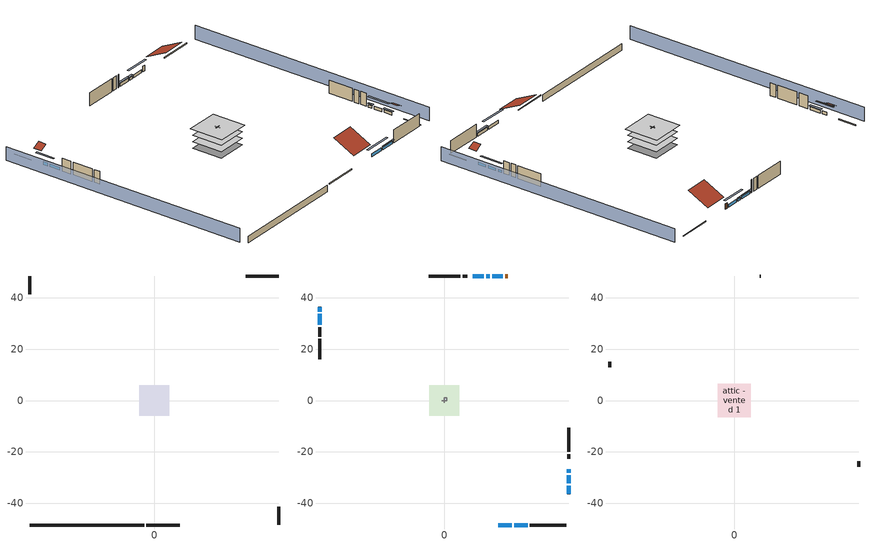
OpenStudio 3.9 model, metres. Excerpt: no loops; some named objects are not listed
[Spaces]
basement - unconditioned 1
 floor foundation (Slab2 construction): -5.92,-5.92 -5.92,5.92 5.92,5.92 5.92,-5.92 z-2.13
 wall outside (RimJoist1 construction): -3.01,-48.38 9.82,-48.38 z0.3:0.61
 wall outside (RimJoist2 construction): -48.38,48.38 -48.38,41.25 z0.3:0.61
 wall outside (RimJoist3 construction): 48.38,48.38 35.55,48.38 z0.3:0.61
 wall outside (RimJoist4 construction): 48.38,-48.38 48.38,-41.25 z0.3:0.61
 wall foundation (FoundationWall1 construction): -48.38,-48.38 -3.94,-48.38 z-2.13:0.3
garage 1
 floor foundation (Slab1 construction): -2.59,-2.59 -2.59,2.59 2.59,2.59 2.59,-2.59 z0
 wall outside (Wall1 construction): -48.38,28.53 -48.38,24.87 z0.3:5.18
 wall outside (Wall2 construction): 8.93,48.38 7.1,48.38 z0.3:5.18
 wall outside (Wall12 construction): 48.38,-22.67 48.38,-20.85 z0.3:5.18
 wall to conditioned space 1 (Wall5 construction Reversed): -0.91,0 0.91,0 z0.3:5.18
 wall to conditioned space 1 (Wall6 construction Reversed): 0,-0.91 0,0.91 z0.3:5.18
conditioned space 1
 floor to basement - unconditioned 1 (Floor1 construction): -5.92,-5.92 -5.92,5.92 5.92,5.92 5.92,-5.92 z0.3
 floor to garage 1 (Floor2 construction): -2.59,-2.59 -2.59,2.59 2.59,2.59 2.59,-2.59 z0.3
 floor adiabatic (AdiabaticFloorConstruction): -5.92,-5.92 -5.92,5.92 5.92,5.92 5.92,-5.92 z2.74
 wall outside (Wall3 construction): 33.31,-48.38 47.45,-48.38 z0.3:5.18
 wall outside (Wall4 construction): -48.38,23.94 -48.38,16.08 z0.3:5.18
 wall outside (Wall7 construction): 6.17,48.38 -6.03,48.38 z0.3:5.18
 wall outside (Wall8 construction): 48.38,-19.92 48.38,-10.51 z0.3:5.18
 wall outside (AdiabaticWallConstruction): 20.95,-48.38 26.2,-48.38 / 27.13,-48.38 32.38,-48.38 / -48.38,36.34 -48.38,34.57 / 15.38,48.38 11.13,48.38 z0.3:1.46; -48.38,33.64 -48.38,29.46 z0.3:1.43; 22.78,48.38 18.66,48.38 z0.3:1.4; 17.73,48.38 16.31,48.38 z0.3:1.28; 48.38,-32.24 48.38,-29.07 / 48.38,-36.34 48.38,-33.16 z0.3:1.37; 48.38,-28.14 48.38,-26.72 z0.3:1.25
 wall outside (AdiabaticWallConstruction 1): 24.63,48.38 23.71,48.38 z0.3:2.34
 window (WindowConstruction): 20.95,-48.38 26.2,-48.38 z0.3:1.46
 window (WindowConstruction 1): 27.13,-48.38 32.38,-48.38 z0.3:1.46
 window (WindowConstruction 2): -48.38,36.34 -48.38,34.57 z0.3:1.46
 window (WindowConstruction 3): -48.38,33.64 -48.38,29.46 z0.3:1.43
 window (WindowConstruction 4): 22.78,48.38 18.66,48.38 z0.3:1.4
 window (WindowConstruction 5): 17.73,48.38 16.31,48.38 z0.3:1.28
 window (WindowConstruction 6): 15.38,48.38 11.13,48.38 z0.3:1.46
 window (WindowConstruction 7): 48.38,-32.24 48.38,-29.07 z0.3:1.37
 window (WindowConstruction 8): 48.38,-28.14 48.38,-26.72 z0.3:1.25
 window (WindowConstruction 9): 48.38,-36.34 48.38,-33.17 z0.3:1.37
 door (Door): 24.63,48.38 23.71,48.38 z0.3:2.34
 ceiling adiabatic (AdiabaticFloorConstruction): 5.92,-5.92 5.92,5.92 -5.92,5.92 -5.92,-5.92 z2.74
central ac and furnace airloop ret air space
 floor adiabatic (AdiabaticConst): 0,0 0,1 1,1 1,0 z0
 wall adiabatic (AdiabaticConst): 0,1 0,0 1,0 1,1 0,1 z0:1
 ceiling adiabatic (AdiabaticConst): 1,0 1,1 0,1 0,0 z1
attic - vented 1
 floor to conditioned space 1 (Floor3 construction Reversed): -6.46,-6.46 -6.46,6.46 6.46,6.46 6.46,-6.46 z5.18
 wall outside (Wall9 construction): -48.38,15.16 -48.38,12.97 z0.3:5.18
 wall outside (Wall10 construction): 48.38,-25.79 48.38,-23.6 z0.3:5.18
 wall outside (Wall11 construction): 10.2,48.38 9.86,48.38 z0.3:5.18
 roof outside (Roof1 construction): 20.02,-48.38,5.18 20.02,-40.09,9.33 10.75,-40.09,9.33 10.75,-48.38,5.18
 roof outside (Roof2 construction): -48.38,37.26,5.18 -45.65,37.26,6.55 -45.65,40.32,6.55 -48.38,40.32,5.18
 roof outside (Roof3 construction): 48.38,-37.26,5.18 45.65,-37.26,6.55 45.65,-40.32,6.55 48.38,-40.32,5.18
 roof outside (Roof4 construction): 25.55,48.38,5.18 25.55,40.27,9.24 34.62,40.27,9.24 34.62,48.38,5.18
shading: 52.95,-48.38 52.95,48.38 / -52.95,48.38 -52.95,-48.38 z0:5.18; 28.94,-48.38 18.2,-48.38 18.2,-48.99 28.94,-48.99 z4.21; 32.69,-48.38 26.83,-48.38 26.83,-48.99 32.69,-48.99 z1.77; -48.38,31.83 -48.38,39.08 -48.99,39.08 -48.99,31.83 z4.21; -48.38,29.15 -48.38,33.95 -48.99,33.95 -48.99,29.15 z1.74; 15.92,48.38 25.53,48.38 25.53,48.99 15.92,48.99 z4.15; 16.01,48.38 18.04,48.38 18.04,48.99 16.01,48.99 z1.58; 10.83,48.38 15.69,48.38 15.69,48.99 10.83,48.99 z1.77; 48.38,-26.32 48.38,-34.98 48.99,-34.98 48.99,-26.32 z4.11; 48.38,-26.42 48.38,-28.44 48.99,-28.44 48.99,-26.42 z1.55; 48.38,-32.86 48.38,-36.64 48.99,-36.64 48.99,-32.86 z1.68
[Site]
Portland Intl Arpt_OR: Latitude {deg}=45.59; Longitude {deg}=-122.6; Time Zone {hr}=-8; Elevation {m}=33; Terrain=Suburbs; Keep Site Location Information=Yes
[Site:GroundTemperature:Shallow]
10.2558, 8.96328, 8.85977, 9.47314, 11.9355, 14.3863, 16.5111, 17.8571, 17.9714, 16.8767, 14.8061, 12.4304
[Site:WaterMainsTemperature]
Calculation Method=Schedule; Temperature Schedule=mains temperature schedule
[Building]
Building 1
[Material] Roughness=Rough
Name | Thickness {m} | Conductivity {W/m-K} | Density {kg/m3} | Specific Heat {J/kg-K} | Thermal Absorptance | Solar Absorptance | Visible Absorptance
asphalt or fiberglass shingles | 0.00635 | 0.162714 | 1121.4 | 1465.45 | 0.9 | 0.85 | 0.85
roof rigid ins | 0.00281632 | 0.029427 | 32.04 | 1214.23 | 0.9 | 0.7 | 0.7
osb sheathing 0.5 in. | 0.0127 | 0.115458 | 512.64 | 1214.23 | 0.9 | 0.6 | 0.6
wood siding | 0.0254 | 0.102417 | 544.68 | 1172.36 | 0.9 | 0.85 | 0.85
osb sheathing 0.5 in. 1 | 0.0127 | 0.115458 | 512.64 | 1214.23 | 0.9 | 0.7 | 0.7
wall stud and cavity | 0.1397 | 0.727959 | 139.0536 | 1170.24 | 0.9 | 0.6 | 0.6
wall stud and cavity 1 | 0.1397 | 0.550994 | 139.0536 | 1170.24 | 0.9 | 0.7 | 0.7
gypsum board | 0.0127 | 0.160291 | 801 | 837.4 | 0.9 | 0.6 | 0.6
osb sheathing 0.5 in. 2; osb sheathing 0.5 in. 3 | 0.0127 | 0.115458 | 512.64 | 1214.23
wall stud and cavity 2 | 0.1397 | 0.335416 | 139.0536 | 1170.24 | 0.9 | 0.7 | 0.7
rim joist stud and cavity | 0.0508 | 0.178688 | 50.32683 | 1063.81 | 0.9 | 0.6 | 0.6
floor stud and cavity | 0.1397 | 0.923637 | 92.3553 | 1139.71 | 0.9 | 0.7 | 0.7
osb sheathing 0.75 in. | 0.01905 | 0.115458 | 512.64 | 1214.23 | 0.9 | 0.7 | 0.7
floor covering | 0.0127 | 0.0433444 | 54.468 | 1339.84 | 0.9 | 0.6 | 0.6
ceiling loosefill ins | 0.0846667 | 0.0480833 | 16.02 | 1046.75 | 0.9 | 0.7 | 0.7
ceiling stud and cavity | 0.1397 | 0.0920385 | 65.682 | 1177.47 | 0.9 | 0.7 | 0.7
concrete 4.0 in. | 0.1016 | 1.803125 | 2242.8 | 837.4 | 0.9 | 0.7 | 0.7
concrete 8.0 in. | 0.2032 | 1.803125 | 2242.8 | 837.4 | 0.9 | 0.7 | 0.7
wood siding 1; wood siding 2 | 0.0254 | 0.102417 | 544.68 | 1172.36
wall rigid ins; floor rigid ins | 0.512978 | 0.029427 | 32.04 | 1214.23 | 0.9 | 0.7 | 0.7
wall stud and cavity 3 | 0.0889 | 0.380278 | 52.3479 | 1209.89 | 0.9 | 0.7 | 0.7
door material | 0.04445 | 0.0612267 | 512.64 | 1214.23 | 0.9 | 0.7 | 0.7
floor stud and cavity 1 | 0.1397 | 1.75129 | 37.0049 | 1207.88 | 0.9 | 0.7 | 0.7
wall stud and cavity 4 | 0.0889 | 0.391764 | 83.0341 | 1211.67 | 0.9 | 0.7 | 0.7
furniture material conditioned space 1; furniture material garage 1; furniture material basement - unconditioned 1 | 0.1524 | 0.115458 | 640.8 | 1214.23 | 0.9 | 0.6 | 0.6
[Construction]
Roof1 construction; Roof2 construction; Roof3 construction; Roof4 construction: asphalt or fiberglass shingles, roof rigid ins, osb sheathing 0.5 in.
Wall1 construction; Wall2 construction: wood siding, osb sheathing 0.5 in. 1, wall stud and cavity
Wall3 construction; Wall4 construction: wood siding, osb sheathing 0.5 in. 1, wall stud and cavity 1, gypsum board
Wall5 construction Reversed: gypsum board, wall stud and cavity 2, osb sheathing 0.5 in. 2
Wall6 construction Reversed: gypsum board, wall stud and cavity 2, osb sheathing 0.5 in. 3
Wall7 construction; Wall8 construction: wood siding, osb sheathing 0.5 in. 2, wall stud and cavity 1, gypsum board
Wall9 construction; Wall10 construction; Wall11 construction; Wall12 construction: wood siding, osb sheathing 0.5 in. 2, wall stud and cavity
RimJoist1 construction; RimJoist2 construction; RimJoist3 construction; RimJoist4 construction: wood siding, rim joist stud and cavity
Floor1 construction; Floor2 construction: floor stud and cavity, osb sheathing 0.75 in., floor covering
Floor3 construction Reversed: gypsum board, ceiling stud and cavity, ceiling loosefill ins
Slab1 construction; Slab2 construction: concrete 4.0 in.
FoundationWall1 construction: concrete 8.0 in.
WindowConstruction; WindowConstruction 1; WindowConstruction 2; WindowConstruction 3; WindowConstruction 4; WindowConstruction 5; WindowConstruction 6; WindowConstruction 7; WindowConstruction 8; WindowConstruction 9: WindowMaterial
AdiabaticWallConstruction: wood siding 1, wall rigid ins, wall stud and cavity 3, gypsum board
Door: door material
AdiabaticWallConstruction 1: wood siding 2, wall rigid ins, wall stud and cavity 3, gypsum board
AdiabaticFloorConstruction: floor stud and cavity 1, floor rigid ins, osb sheathing 0.75 in., floor covering
PartitionWallConstruction: gypsum board, wall stud and cavity 4, gypsum board
furniture construction conditioned space 1: furniture material conditioned space 1
furniture construction garage 1: furniture material garage 1
furniture construction basement - unconditioned 1: furniture material basement - unconditioned 1
AdiabaticConst: Adiabatic
[WindowMaterial:SimpleGlazingSystem]
WindowMaterial: U-Factor {W/m2-K}=2.78222; Solar Heat Gain Coefficient=0.56
[Material:NoMass]
Adiabatic: Roughness=Rough; Thermal Resistance {m2-K/W}=176.1
[ThermalZone] Multiplier=1; Use Ideal Air Loads=No
Name | Volume {m3} | Thermostat
conditioned space | 749.83 | conditioned space temperature setpoint
attic - vented | 161.048
garage | 65.242
basement - unconditioned | 342.294
central ac and furnace airloop ret air zone | 1
[Sizing:Zone] Zone Cooling Design Supply Air Temperature Input Method=SupplyAirTemperature; Zone Cooling Design Supply Air Temperature {C}=14; Zone Cooling Design Supply Air Temperature Difference {deltaC}=11.11; Zone Heating Design Supply Air Temperature Input Method=SupplyAirTemperature; Zone Heating Design Supply Air Temperature {C}=40; Zone Heating Design Supply Air Temperature Difference {deltaC}=11.11; Zone Cooling Design Supply Air Humidity Ratio {kg-H2O/kg-air}=0.0085; Zone Heating Design Supply Air Humidity Ratio {kg-H2O/kg-air}=0.008; Cooling Design Air Flow Method=DesignDay; Heating Design Air Flow Method=DesignDay; Account for Dedicated Outdoor Air System=No; Dedicated Outdoor Air System Control Strategy=NeutralSupplyAir; Dedicated Outdoor Air Low Setpoint Temperature for Design {C}=autosize; Dedicated Outdoor Air High Setpoint Temperature for Design {C}=autosize; Zone Load Sizing Method=Sensible Load Only No Latent Load; Zone Latent Cooling Design Supply Air Humidity Ratio Input Method=HumidityRatioDifference; Zone Cooling Design Supply Air Humidity Ratio Difference {kgWater/kgDryAir}=0.005; Zone Latent Heating Design Supply Air Humidity Ratio Input Method=HumidityRatioDifference; Zone Humidification Design Supply Air Humidity Ratio Difference {kgWater/kgDryAir}=0.005; Sizing Option=Coincident
attic - vented; garage; basement - unconditioned; central ac and furnace airloop ret air zone
[Space]
Name | Thermal Zone | Volume {m3}
conditioned space 1 | conditioned space | 749.83
attic - vented 1 | attic - vented | 161.048
garage 1 | garage | 65.242
basement - unconditioned 1 | basement - unconditioned | 342.294
central ac and furnace airloop ret air space | central ac and furnace airloop ret air zone
[ThermostatSetpoint:DualSetpoint]
conditioned space temperature setpoint: Heating Setpoint Temperature Schedule=heating setpoint; Cooling Setpoint Temperature Schedule=cooling setpoint; Temperature Difference Between Cutout And Setpoint {deltaC}=0
[Foundation:Kiva] Wall Depth Below Slab {m}=0.2032
Name | Initial Indoor Air Temperature {C} | Wall Height Above Grade {m}
Foundation Kiva 1 | 13.4258 | 0.1016
Foundation Kiva 2 | 9.52053 | 0.3048
[Foundation:Kiva:Settings]
Soil Conductivity {W/m-K}=3.462; Soil Density {kg/m3}=1842.3; Soil Specific Heat {J/kg-K}=418.7; Ground Solar Absorptivity=0.9; Ground Thermal Absorptivity=0.9; Ground Surface Roughness {m}=0.03; Far-Field Width {m}=40; Deep-Ground Boundary Condition=ZeroFlux; Deep-Ground Depth {m}=40; Minimum Cell Dimension {m}=0.2; Maximum Cell Growth Coefficient=3; Simulation Timestep=Timestep
[SurfaceProperty:ExposedFoundationPerimeter] Exposed Perimeter Calculation Method=TotalExposedPerimeter
Name | Total Exposed Perimeter {m}
Slab1 | 14.6304
Slab2 | 44.43984
[SurfaceProperty:IncidentSolarMultiplier] Incident Solar Multiplier=1; Incident Solar Multiplier Schedule=trans schedule winter=0.85 summer=0.7
Window1; Window2; Window3; Window4; Window5; Window6; Window7; Window8; Window9; Window10
[InternalMass:Definition] Design Level Calculation Method=SurfaceArea
Name | Construction | Surface Area {m2}
partition wall mass | PartitionWallConstruction | 307.509
furniture mass conditioned space 1 | furniture construction conditioned space 1 | 123.004
furniture mass garage 1 | furniture construction garage 1 | 2.67561
furniture mass basement - unconditioned 1 | furniture construction basement - unconditioned 1 | 56.1506
[InternalMass] Multiplier=1
Name | Internal Mass Definition | Space or SpaceType
partition wall mass | partition wall mass | conditioned space 1
furniture mass conditioned space 1 | furniture mass conditioned space 1 | conditioned space 1
furniture mass garage 1 | furniture mass garage 1 | garage 1
furniture mass basement - unconditioned 1 | furniture mass basement - unconditioned 1 | basement - unconditioned 1
[Fan:SystemModel]
central ac and furnace supply fan: Availability Schedule=Always On Discrete; Design Maximum Air Flow Rate {m3/s}=0.759835; Speed Control Method=Discrete; Electric Power Minimum Flow Rate Fraction=0.2; Design Pressure Rise {Pa}=500; Motor Efficiency=1; Motor In Air Stream Fraction=1; Design Electric Power Consumption {W}=autosize; Design Power Sizing Method=PowerPerFlow; Electric Power Per Unit Flow Rate {W/(m3/s)}=794.58; Electric Power Per Unit Flow Rate Per Unit Pressure {W-s/m3-Pa}=1.66667; Fan Total Efficiency=0.7; Motor Loss Radiative Fraction=0; Speed Flow Fraction 1=0.98012; Speed Electric Power Fraction 1=0.94155; Speed Flow Fraction 2=1; Speed Electric Power Fraction 2=1
[EnergyManagementSystem:Sensor]
Name | Output Variable or Output Meter Index Key | Output Variable or Output Meter
central_ac_and_furnace_supply_fan_s; central_ac_and_furnace_supply_fan_s_1 | central ac and furnace supply fan | Fan Electricity Energy
water_heater_T_set | water heater setpoint | Schedule Value
fridge_tin_s_1 | garage | Zone Mean Air Temperature
out_pb_s |  | Site Outdoor Air Barometric Pressure
out_wt_s |  | Site Outdoor Air Humidity Ratio
site_vw_s |  | Site Wind Speed
cool_season | cooling season schedule | Schedule Value
central_ac_and_furnace_airloop_Fan_RTF_s | central ac and furnace supply fan | Fan Runtime Fraction Speed 1
central_ac_and_furnace_airloop_Fan_RTF_s_1 | central ac and furnace supply fan | Fan Runtime Fraction Speed 2
central_ac_and_furnace_airloop_AH_MFR_s | Node 7 | System Node Mass Flow Rate
central_ac_and_furnace_airloop_AH_VFR_s | Node 7 | System Node Current Density Volume Flow Rate
central_ac_and_furnace_airloop_AH_Tout_s | Node 7 | System Node Temperature
central_ac_and_furnace_airloop_AH_Wout_s | Node 7 | System Node Humidity Ratio
central_ac_and_furnace_airloop_RA_T_s | Node 10 | System Node Temperature
central_ac_and_furnace_airloop_Ra_W_s | Node 10 | System Node Humidity Ratio
central_ac_and_furnace_airloop_0_DZ_T_s | basement - unconditioned | Zone Air Temperature
central_ac_and_furnace_airloop_0_DZ_W_s | basement - unconditioned | Zone Mean Air Humidity Ratio
natural_vent_s | natural vent schedule | Schedule Value
htg_sp_s | heating setpoint | Schedule Value
clg_sp_s | cooling setpoint | Schedule Value
mech_vent_range_fan_0_sch_s | mech vent range fan 0 schedule | Schedule Value
mech_vent_bath_fan_0_sch_s | mech vent bath fan 0 schedule | Schedule Value
clothes_dryer_exhaust_0_sch_s | clothes_dryer | Schedule Value
htg_load_cond |  | Heating:EnergyTransfer:Zone:CONDITIONED SPACE
clg_load_cond |  | Cooling:EnergyTransfer:Zone:CONDITIONED SPACE
htg_load_duct |  | Heating:EnergyTransfer:Zone:CENTRAL AC AND FURNACE AIRLOOP RET AIR ZONE
clg_load_duct |  | Cooling:EnergyTransfer:Zone:CENTRAL AC AND FURNACE AIRLOOP RET AIR ZONE
s_conv | Floor1 | Surface Inside Face Convection Heat Gain Energy
s_ig | Floor1 | Surface Inside Face Internal Gains Radiation Heat Gain Energy
s_sol | Floor1 | Surface Inside Face Solar Radiation Heat Gain Energy
s_lgt | Floor1 | Surface Inside Face Lights Radiation Heat Gain Energy
s_surf | Floor1 | Surface Inside Face Net Surface Thermal Radiation Heat Gain Energy
s_conv_1 | Floor2 | Surface Inside Face Convection Heat Gain Energy
s_ig_1 | Floor2 | Surface Inside Face Internal Gains Radiation Heat Gain Energy
s_sol_1 | Floor2 | Surface Inside Face Solar Radiation Heat Gain Energy
s_lgt_1 | Floor2 | Surface Inside Face Lights Radiation Heat Gain Energy
s_surf_1 | Floor2 | Surface Inside Face Net Surface Thermal Radiation Heat Gain Energy
s_conv_2 | Floor3 | Surface Inside Face Convection Heat Gain Energy
s_ig_2 | Floor3 | Surface Inside Face Internal Gains Radiation Heat Gain Energy
s_sol_2 | Floor3 | Surface Inside Face Solar Radiation Heat Gain Energy
s_lgt_2 | Floor3 | Surface Inside Face Lights Radiation Heat Gain Energy
s_surf_2 | Floor3 | Surface Inside Face Net Surface Thermal Radiation Heat Gain Energy
s_conv_3 | inferred conditioned ceiling | Surface Inside Face Convection Heat Gain Energy
s_ig_3 | inferred conditioned ceiling | Surface Inside Face Internal Gains Radiation Heat Gain Energy
s_sol_3 | inferred conditioned ceiling | Surface Inside Face Solar Radiation Heat Gain Energy
s_lgt_3 | inferred conditioned ceiling | Surface Inside Face Lights Radiation Heat Gain Energy
s_surf_3 | inferred conditioned ceiling | Surface Inside Face Net Surface Thermal Radiation Heat Gain Energy
s_conv_4 | inferred conditioned floor | Surface Inside Face Convection Heat Gain Energy
s_ig_4 | inferred conditioned floor | Surface Inside Face Internal Gains Radiation Heat Gain Energy
s_sol_4 | inferred conditioned floor | Surface Inside Face Solar Radiation Heat Gain Energy
s_lgt_4 | inferred conditioned floor | Surface Inside Face Lights Radiation Heat Gain Energy
s_surf_4 | inferred conditioned floor | Surface Inside Face Net Surface Thermal Radiation Heat Gain Energy
ss_sol | Door1 | Surface Inside Face Solar Radiation Heat Gain Energy
ss_lgt | Door1 | Surface Inside Face Lights Radiation Heat Gain Energy
ss_conv | Door1 | Surface Inside Face Convection Heat Gain Energy
ss_ig | Door1 | Surface Inside Face Internal Gains Radiation Heat Gain Energy
ss_surf | Door1 | Surface Inside Face Net Surface Thermal Radiation Heat Gain Energy
ss_conv_1 | Window1 | Surface Inside Face Convection Heat Gain Energy
ss_ig_1 | Window1 | Surface Inside Face Internal Gains Radiation Heat Gain Energy
ss_surf_1 | Window1 | Surface Inside Face Net Surface Thermal Radiation Heat Gain Energy
ss_trans_in | Window1 | Surface Window Transmitted Solar Radiation Rate
ss_back_out | Window1 | Surface Window Shortwave from Zone Back Out Window Heat Transfer Rate
ss_trans_out | Window1 | Surface Inside Face Initial Transmitted Diffuse Transmitted Out Window Solar Radiation Rate
ss_conv_2 | Window10 | Surface Inside Face Convection Heat Gain Energy
ss_ig_2 | Window10 | Surface Inside Face Internal Gains Radiation Heat Gain Energy
ss_surf_2 | Window10 | Surface Inside Face Net Surface Thermal Radiation Heat Gain Energy
ss_trans_in_1 | Window10 | Surface Window Transmitted Solar Radiation Rate
ss_back_out_1 | Window10 | Surface Window Shortwave from Zone Back Out Window Heat Transfer Rate
ss_trans_out_1 | Window10 | Surface Inside Face Initial Transmitted Diffuse Transmitted Out Window Solar Radiation Rate
ss_conv_3 | Window2 | Surface Inside Face Convection Heat Gain Energy
ss_ig_3 | Window2 | Surface Inside Face Internal Gains Radiation Heat Gain Energy
ss_surf_3 | Window2 | Surface Inside Face Net Surface Thermal Radiation Heat Gain Energy
ss_trans_in_2 | Window2 | Surface Window Transmitted Solar Radiation Rate
ss_back_out_2 | Window2 | Surface Window Shortwave from Zone Back Out Window Heat Transfer Rate
ss_trans_out_2 | Window2 | Surface Inside Face Initial Transmitted Diffuse Transmitted Out Window Solar Radiation Rate
ss_conv_4 | Window3 | Surface Inside Face Convection Heat Gain Energy
ss_ig_4 | Window3 | Surface Inside Face Internal Gains Radiation Heat Gain Energy
ss_surf_4 | Window3 | Surface Inside Face Net Surface Thermal Radiation Heat Gain Energy
ss_trans_in_3 | Window3 | Surface Window Transmitted Solar Radiation Rate
ss_back_out_3 | Window3 | Surface Window Shortwave from Zone Back Out Window Heat Transfer Rate
ss_trans_out_3 | Window3 | Surface Inside Face Initial Transmitted Diffuse Transmitted Out Window Solar Radiation Rate
ss_conv_5 | Window4 | Surface Inside Face Convection Heat Gain Energy
ss_ig_5 | Window4 | Surface Inside Face Internal Gains Radiation Heat Gain Energy
ss_surf_5 | Window4 | Surface Inside Face Net Surface Thermal Radiation Heat Gain Energy
ss_trans_in_4 | Window4 | Surface Window Transmitted Solar Radiation Rate
ss_back_out_4 | Window4 | Surface Window Shortwave from Zone Back Out Window Heat Transfer Rate
ss_trans_out_4 | Window4 | Surface Inside Face Initial Transmitted Diffuse Transmitted Out Window Solar Radiation Rate
ss_conv_6 | Window5 | Surface Inside Face Convection Heat Gain Energy
ss_ig_6 | Window5 | Surface Inside Face Internal Gains Radiation Heat Gain Energy
ss_surf_6 | Window5 | Surface Inside Face Net Surface Thermal Radiation Heat Gain Energy
ss_trans_in_5 | Window5 | Surface Window Transmitted Solar Radiation Rate
ss_back_out_5 | Window5 | Surface Window Shortwave from Zone Back Out Window Heat Transfer Rate
ss_trans_out_5 | Window5 | Surface Inside Face Initial Transmitted Diffuse Transmitted Out Window Solar Radiation Rate
ss_conv_7 | Window6 | Surface Inside Face Convection Heat Gain Energy
ss_ig_7 | Window6 | Surface Inside Face Internal Gains Radiation Heat Gain Energy
ss_surf_7 | Window6 | Surface Inside Face Net Surface Thermal Radiation Heat Gain Energy
ss_trans_in_6 | Window6 | Surface Window Transmitted Solar Radiation Rate
ss_back_out_6 | Window6 | Surface Window Shortwave from Zone Back Out Window Heat Transfer Rate
ss_trans_out_6 | Window6 | Surface Inside Face Initial Transmitted Diffuse Transmitted Out Window Solar Radiation Rate
ss_conv_8 | Window7 | Surface Inside Face Convection Heat Gain Energy
ss_ig_8 | Window7 | Surface Inside Face Internal Gains Radiation Heat Gain Energy
ss_surf_8 | Window7 | Surface Inside Face Net Surface Thermal Radiation Heat Gain Energy
ss_trans_in_7 | Window7 | Surface Window Transmitted Solar Radiation Rate
ss_back_out_7 | Window7 | Surface Window Shortwave from Zone Back Out Window Heat Transfer Rate
ss_trans_out_7 | Window7 | Surface Inside Face Initial Transmitted Diffuse Transmitted Out Window Solar Radiation Rate
ss_conv_9 | Window8 | Surface Inside Face Convection Heat Gain Energy
ss_ig_9 | Window8 | Surface Inside Face Internal Gains Radiation Heat Gain Energy
ss_surf_9 | Window8 | Surface Inside Face Net Surface Thermal Radiation Heat Gain Energy
ss_trans_in_8 | Window8 | Surface Window Transmitted Solar Radiation Rate
ss_back_out_8 | Window8 | Surface Window Shortwave from Zone Back Out Window Heat Transfer Rate
ss_trans_out_8 | Window8 | Surface Inside Face Initial Transmitted Diffuse Transmitted Out Window Solar Radiation Rate
ss_conv_10 | Window9 | Surface Inside Face Convection Heat Gain Energy
ss_ig_10 | Window9 | Surface Inside Face Internal Gains Radiation Heat Gain Energy
ss_surf_10 | Window9 | Surface Inside Face Net Surface Thermal Radiation Heat Gain Energy
ss_trans_in_9 | Window9 | Surface Window Transmitted Solar Radiation Rate
ss_back_out_9 | Window9 | Surface Window Shortwave from Zone Back Out Window Heat Transfer Rate
ss_trans_out_9 | Window9 | Surface Inside Face Initial Transmitted Diffuse Transmitted Out Window Solar Radiation Rate
s_conv_5 | Wall3 | Surface Inside Face Convection Heat Gain Energy
s_ig_5 | Wall3 | Surface Inside Face Internal Gains Radiation Heat Gain Energy
s_sol_5 | Wall3 | Surface Inside Face Solar Radiation Heat Gain Energy
s_lgt_5 | Wall3 | Surface Inside Face Lights Radiation Heat Gain Energy
s_surf_5 | Wall3 | Surface Inside Face Net Surface Thermal Radiation Heat Gain Energy
s_conv_6 | Wall4 | Surface Inside Face Convection Heat Gain Energy
s_ig_6 | Wall4 | Surface Inside Face Internal Gains Radiation Heat Gain Energy
s_sol_6 | Wall4 | Surface Inside Face Solar Radiation Heat Gain Energy
s_lgt_6 | Wall4 | Surface Inside Face Lights Radiation Heat Gain Energy
s_surf_6 | Wall4 | Surface Inside Face Net Surface Thermal Radiation Heat Gain Energy
s_conv_7 | Wall5 | Surface Inside Face Convection Heat Gain Energy
s_ig_7 | Wall5 | Surface Inside Face Internal Gains Radiation Heat Gain Energy
s_sol_7 | Wall5 | Surface Inside Face Solar Radiation Heat Gain Energy
s_lgt_7 | Wall5 | Surface Inside Face Lights Radiation Heat Gain Energy
s_surf_7 | Wall5 | Surface Inside Face Net Surface Thermal Radiation Heat Gain Energy
s_conv_8 | Wall6 | Surface Inside Face Convection Heat Gain Energy
s_ig_8 | Wall6 | Surface Inside Face Internal Gains Radiation Heat Gain Energy
s_sol_8 | Wall6 | Surface Inside Face Solar Radiation Heat Gain Energy
s_lgt_8 | Wall6 | Surface Inside Face Lights Radiation Heat Gain Energy
s_surf_8 | Wall6 | Surface Inside Face Net Surface Thermal Radiation Heat Gain Energy
s_conv_9 | Wall7 | Surface Inside Face Convection Heat Gain Energy
s_ig_9 | Wall7 | Surface Inside Face Internal Gains Radiation Heat Gain Energy
s_sol_9 | Wall7 | Surface Inside Face Solar Radiation Heat Gain Energy
[ElectricEquipment:Definition] Design Level Calculation Method=EquipmentLevel
Name | Design Level {W} | Fraction Latent | Fraction Radiant | Fraction Lost
ceiling fan | 18.253 | 0 | 0.558 | 0
clothes washer | 327.344 | 0.03 | 0.162 | 0.7
clothes dryer | 3278.88 | 0.015 | 0.081 | 0.85
dishwasher | 323.364 | 0.3 | 0.18 | 0.4
fridge | 54.7945 | 0 | 0.6 | 0
fridge 2 | 80.4475 | 0 | 0.6 | 0
freezer | 194.914 | 0 | 0.6 | 0
cooking range | 27.2718 | 0.16 | 0.384 | 0.2
misc tv | 448.351 | 0 | 0.6 | 0
misc plug loads | 411.18 | 0.021 | 0.558 | 0.049
whole house fan; mech vent house fan | 0 | 0 | 0 | 1
mech vent house fan cfis | 0 | 0 | 0 | 0
mech vent range fan 0; mech vent bath fan 0 | 30 | 0 | 0 | 1
[ElectricEquipment]
Name | Electric Equipment Definition | Space or SpaceType | Schedule
ceiling fan | ceiling fan | conditioned space 1 | ceiling_fan
clothes washer | clothes washer | conditioned space 1 | clothes_washer
clothes dryer | clothes dryer | conditioned space 1 | clothes_dryer
dishwasher | dishwasher | conditioned space 1 | dishwasher
fridge | fridge | conditioned space 1 | fridge schedule
fridge 1 | fridge 2 | garage 1 | fridge schedule 1
freezer | freezer | garage 1 | freezer schedule
cooking range | cooking range | conditioned space 1 | cooking_range
misc tv | misc tv | conditioned space 1 | plug_loads_tv
misc plug loads | misc plug loads | conditioned space 1 | plug_loads_other
whole house fan | whole house fan | conditioned space 1 | Always On Discrete
mech vent house fan | mech vent house fan | conditioned space 1 | mech vent house fan schedule
mech vent house fan cfis | mech vent house fan cfis | conditioned space 1 | mech vent house fan cfis schedule
mech vent range fan 0 | mech vent range fan 0 | conditioned space 1 | mech vent range fan 0 schedule
mech vent bath fan 0 | mech vent bath fan 0 | conditioned space 1 | mech vent bath fan 0 schedule
[EnergyManagementSystem:Actuator]
Name | Actuated Component | Actuated Component Type | Actuated Component Control Type | Zone or Space
water_heater_sens_act | water heater sens | OtherEquipment | Power Level | conditioned space 1
water_heater_lat_act | water heater lat | OtherEquipment | Power Level | conditioned space 1
water_heater_hpwh_ec_adj_act | water heater energy adjustment1 | OtherEquipment | Power Level | conditioned space 1
central_ac_and_furnace_airloop_0_SupSensLkToCond_act | central ac and furnace airloop_0 SupSensLkToCond | OtherEquipment | Power Level | conditioned space 1
central_ac_and_furnace_airloop_0_SupLatLkToCond_act | central ac and furnace airloop_0 SupLatLkToCond | OtherEquipment | Power Level | conditioned space 1
central_ac_and_furnace_airloop_0_SupCondToLv_act | central ac and furnace airloop_0 SupCondToLv | OtherEquipment | Power Level | conditioned space 1
central_ac_and_furnace_airloop_0_RetCondToRP_act | central ac and furnace airloop_0 RetCondToRP | OtherEquipment | Power Level | central ac and furnace airloop ret air space
central_ac_and_furnace_airloop_0_RetSensLkToRP_act | central ac and furnace airloop_0 RetSensLkToRP | OtherEquipment | Power Level | central ac and furnace airloop ret air space
central_ac_and_furnace_airloop_0_RetLatLkToRP_act | central ac and furnace airloop_0 RetLatLkToRP | OtherEquipment | Power Level | central ac and furnace airloop ret air space
central_ac_and_furnace_airloop_0_SupCondToDZ_act | central ac and furnace airloop_0 SupCondToDZ | OtherEquipment | Power Level | basement - unconditioned 1
central_ac_and_furnace_airloop_0_RetCondToDZ_act | central ac and furnace airloop_0 RetCondToDZ | OtherEquipment | Power Level | basement - unconditioned 1
central_ac_and_furnace_airloop_0_SupSensLkToDZ_act | central ac and furnace airloop_0 SupSensLkToDZ | OtherEquipment | Power Level | basement - unconditioned 1
central_ac_and_furnace_airloop_0_SupLatLkToDZ_act | central ac and furnace airloop_0 SupLatLkToDZ | OtherEquipment | Power Level | basement - unconditioned 1
whole_house_fan_act | whole house fan | ElectricEquipment | Electricity Rate | conditioned space 1
mech_vent_house_fan_cfis_act | mech vent house fan cfis | ElectricEquipment | Electricity Rate | conditioned space 1
mech_vent_house_fan_sensible_load_act | mech vent house fan sensible load | OtherEquipment | Power Level | conditioned space 1
mech_vent_house_fan_latent_load_act | mech vent house fan latent load | OtherEquipment | Power Level | conditioned space 1
[OtherEquipment:Definition] Design Level Calculation Method=EquipmentLevel
Name | Design Level {W} | Fraction Latent | Fraction Radiant | Fraction Lost
water heater sens; central ac and furnace airloop_0 SupSensLkToCond; central ac and furnace airloop_0 SupCondToLv; central ac and furnace airloop_0 RetCondToRP; central ac and furnace airloop_0 RetSensLkToRP; central ac and furnace airloop_0 SupCondToDZ; central ac and furnace airloop_0 RetCondToDZ; central ac and furnace airloop_0 SupSensLkToDZ; mech vent house fan sensible load | 0 | 0 | 0 | 0
water heater lat; central ac and furnace airloop_0 SupLatLkToCond; central ac and furnace airloop_0 RetLatLkToRP; central ac and furnace airloop_0 SupLatLkToDZ; mech vent house fan latent load | 0 | 1 | 0 | 0
water heater energy adjustment1 | 0.01 | 0 | 0 | 1
clothes dryer 2 | 0 | 0.015 | 0.081 | 0.85
cooking range 2 | 799.257 | 0.16 | 0.384 | 0.2
general water use sensible | -43.4886 | 0 | 0.6 | 0
general water use latent | 44.1266 | 1 | 0 | 0
[OtherEquipment]
Name | Other Equipment Definition | Space or SpaceType | Schedule | Fuel Type
water heater sens | water heater sens | conditioned space 1 | Always On Discrete
water heater lat | water heater lat | conditioned space 1 | Always On Discrete
water heater energy adjustment1 | water heater energy adjustment1 | conditioned space 1 | Always On Discrete | Electricity
clothes dryer 1 | clothes dryer 2 | conditioned space 1 | clothes_dryer | Electricity
cooking range 1 | cooking range 2 | conditioned space 1 | cooking_range | NaturalGas
general water use sensible | general water use sensible | conditioned space 1 | general water use schedule
general water use latent | general water use latent | conditioned space 1 | general water use schedule
central ac and furnace airloop_0 SupSensLkToCond | central ac and furnace airloop_0 SupSensLkToCond | conditioned space 1 | Always On Discrete
central ac and furnace airloop_0 SupLatLkToCond | central ac and furnace airloop_0 SupLatLkToCond | conditioned space 1 | Always On Discrete
central ac and furnace airloop_0 SupCondToLv | central ac and furnace airloop_0 SupCondToLv | conditioned space 1 | Always On Discrete
central ac and furnace airloop_0 RetCondToRP | central ac and furnace airloop_0 RetCondToRP | central ac and furnace airloop ret air space | Always On Discrete
central ac and furnace airloop_0 RetSensLkToRP | central ac and furnace airloop_0 RetSensLkToRP | central ac and furnace airloop ret air space | Always On Discrete
central ac and furnace airloop_0 RetLatLkToRP | central ac and furnace airloop_0 RetLatLkToRP | central ac and furnace airloop ret air space | Always On Discrete
central ac and furnace airloop_0 SupCondToDZ | central ac and furnace airloop_0 SupCondToDZ | basement - unconditioned 1 | Always On Discrete
central ac and furnace airloop_0 RetCondToDZ | central ac and furnace airloop_0 RetCondToDZ | basement - unconditioned 1 | Always On Discrete
central ac and furnace airloop_0 SupSensLkToDZ | central ac and furnace airloop_0 SupSensLkToDZ | basement - unconditioned 1 | Always On Discrete
central ac and furnace airloop_0 SupLatLkToDZ | central ac and furnace airloop_0 SupLatLkToDZ | basement - unconditioned 1 | Always On Discrete
mech vent house fan sensible load | mech vent house fan sensible load | conditioned space 1 | Always On Discrete
mech vent house fan latent load | mech vent house fan latent load | conditioned space 1 | Always On Discrete
[WaterUse:Equipment:Definition]
Name | Peak Flow Rate {m3/s}
clothes washer | 2.31601e-06
dishwasher | 5.81914e-06
[Lights:Definition] Design Level Calculation Method=LightingLevel; Fraction Radiant=0.6; Fraction Visible=0.2; Return Air Fraction=0
Name | Lighting Level {W}
interior lighting | 392.736
garage lighting | 8.04633
[Lights] Fraction Replaceable=1
Name | Lights Definition | Space or SpaceType | Schedule
interior lighting | interior lighting | conditioned space 1 | lighting_interior
garage lighting | garage lighting | garage 1 | lighting_garage
[Exterior:Lights:Definition]
exterior lighting: Design Level {W}=10.1836
[Exterior:Lights]
exterior lighting: Exterior Lights Definition=exterior lighting; Schedule=exterior lighting schedule
[People:Definition]
occupants: Number of People Calculation Method=People; Number of People {people}=2; Fraction Radiant=0.314171; Sensible Heat Fraction=0.56303; Carbon Dioxide Generation Rate {m3/s-W}=0; Enable ASHRAE 55 Comfort Warnings=No; Mean Radiant Temperature Calculation Type=EnclosureAveraged
[People]
occupants: People Definition=occupants; Space or SpaceType=conditioned space 1; Number of People Schedule=occupants; Activity Level Schedule=occupants activity schedule; Multiplier=1
[ZoneMixing] Schedule=Always On Continuous; Design Flow Rate Calculation Method=Flow/Zone; Design Flow Rate {m3/s}=0
Name | Zone or Space | Source Zone or Space
central ac and furnace airloop_0 ZoneMixDZToCond mix | conditioned space | basement - unconditioned
central ac and furnace airloop_0 ZoneMixCondToDZ mix | basement - unconditioned | conditioned space
whole house fan mix | attic - vented | conditioned space
[SpaceInfiltration:DesignFlowRate] Schedule=Always On Discrete
Name | Space or SpaceType | Design Flow Rate Calculation Method | Design Flow Rate {m3/s} | Air Changes per Hour {1/hr} | Constant Term Coefficient | Temperature Term Coefficient | Velocity Term Coefficient | Velocity Squared Term Coefficient
natural vent flow; whole house fan flow; infil flow | conditioned space 1 | Flow/Space | 0
infil basement - unconditioned 1 | basement - unconditioned 1 | AirChanges/Hour |  | 0.1 | 1 | 0 | 0 | 0
basement_unconditioned 1 duct leakage imbalance infil flow | basement - unconditioned 1 | Flow/Space | 0
[SpaceInfiltration:EffectiveLeakageArea] Schedule=Always On Discrete
Name | Space or SpaceType | Effective Air Leakage Area {cm2} | Stack Coefficient | Wind Coefficient
infil garage 1 | garage 1 | 203.878 | 0.000129147 | 4.64657e-05
infil attic - vented 1 | attic - vented 1 | 5570.53 | 0.00020102 | 4.44662e-05
[Schedule:Ruleset]
Name | Default Day Schedule
heating setpoint | heating setpoint default day
cooling setpoint | cooling setpoint default day
trans schedule winter=0.85 summer=0.7 | trans schedule winter=0.85 summer=0.7 default day
freezer schedule | freezer schedule default day
exterior lighting schedule | exterior lighting schedule default day
general water use schedule | general water use schedule default day
mech vent range fan 0 schedule | mech vent range fan 0 schedule default day
mech vent bath fan 0 schedule | mech vent bath fan 0 schedule default day
[Schedule:Day]
heating setpoint default day; cooling setpoint default day; trans schedule winter=0.85 summer=0.7 default day; freezer schedule default day; exterior lighting schedule default day; general water use schedule default day; mech vent range fan 0 schedule default day; mech vent bath fan 0 schedule default day: 24, 0, 0
heating setpoint day: 24, 0, 18.3333
cooling setpoint day: 4, 0, 22.2222, 19, 0, 21.1111, 24, 0, 22.2222
trans schedule winter=0.85 summer=0.7 day; trans schedule winter=0.85 summer=0.7 day 2: 24, 0, 0.85
trans schedule winter=0.85 summer=0.7 day 1: 24, 0, 0.7
freezer schedule day; freezer schedule day 6: 1, 0, 0.610949, 2, 0, 0.595675, 3, 0, 0.580401, 4, 0, 0.565128, 6, 0, 0.549854, 7, 0, 0.580401, 8, 0, 0.610949, 10, 0, 0.626223, 12, 0, 0.610949, 15, 0, 0.641496, 16, 0, 0.626223, 17, 0, 0.672044, 18, 0, 0.733139, 19, 0, 0.763686, 20, 0, 0.733139, 21, 0, 0.717865, 22, 0, 0.702591, 23, 0, 0.672044, 24, 0, 0.626223
freezer schedule day 1: 1, 0, 0.609489, 2, 0, 0.594252, 3, 0, 0.579015, 4, 0, 0.563777, 6, 0, 0.54854, 7, 0, 0.579015, 8, 0, 0.609489, 10, 0, 0.624726, 12, 0, 0.609489, 15, 0, 0.639964, 16, 0, 0.624726, 17, 0, 0.670438, 18, 0, 0.731387, 19, 0, 0.761861, 20, 0, 0.731387, 21, 0, 0.71615, 22, 0, 0.700912, 23, 0, 0.670438, 24, 0, 0.624726
freezer schedule day 2: 1, 0, 0.791241, 2, 0, 0.77146, 3, 0, 0.751679, 4, 0, 0.731898, 6, 0, 0.712117, 7, 0, 0.751679, 8, 0, 0.791241, 10, 0, 0.811022, 12, 0, 0.791241, 15, 0, 0.830803, 16, 0, 0.811022, 17, 0, 0.870365, 18, 0, 0.949489, 19, 0, 0.989051, 20, 0, 0.949489, 21, 0, 0.929708, 22, 0, 0.909927, 23, 0, 0.870365, 24, 0, 0.811022
freezer schedule day 3: 1, 0, 0.8, 2, 0, 0.78, 3, 0, 0.76, 4, 0, 0.74, 6, 0, 0.72, 7, 0, 0.76, 8, 0, 0.8, 10, 0, 0.82, 12, 0, 0.8, 15, 0, 0.84, 16, 0, 0.82, 17, 0, 0.88, 18, 0, 0.96, 19, 0, 1, 20, 0, 0.96, 21, 0, 0.94, 22, 0, 0.92, 23, 0, 0.88, 24, 0, 0.82
freezer schedule day 4: 1, 0, 0.679562, 2, 0, 0.662573, 3, 0, 0.645584, 4, 0, 0.628595, 6, 0, 0.611606, 7, 0, 0.645584, 8, 0, 0.679562, 10, 0, 0.696551, 12, 0, 0.679562, 15, 0, 0.71354, 16, 0, 0.696551, 17, 0, 0.747518, 18, 0, 0.815474, 19, 0, 0.849453, 20, 0, 0.815474, 21, 0, 0.798485, 22, 0, 0.781496, 23, 0, 0.747518, 24, 0, 0.696551
freezer schedule day 5: 1, 0, 0.675182, 2, 0, 0.658303, 3, 0, 0.641423, 4, 0, 0.624544, 6, 0, 0.607664, 7, 0, 0.641423, 8, 0, 0.675182, 10, 0, 0.692062, 12, 0, 0.675182, 15, 0, 0.708942, 16, 0, 0.692062, 17, 0, 0.742701, 18, 0, 0.810219, 19, 0, 0.843978, 20, 0, 0.810219, 21, 0, 0.793339, 22, 0, 0.77646, 23, 0, 0.742701, 24, 0, 0.692062
exterior lighting schedule day: 1, 0, 0.566667, 3, 0, 0.524167, 5, 0, 0.495833, 6, 0, 0.5525, 7, 0, 0.623333, 8, 0, 0.580833, 9, 0, 0.439167, 10, 0, 0.354167, 12, 0, 0.34, 13, 0, 0.354167, 14, 0, 0.396667, 15, 0, 0.425, 16, 0, 0.495833, 17, 0, 0.623333, 18, 0, 0.793333, 19, 0, 0.906667, 20, 0, 0.963333, 21, 0, 0.991667, 22, 0, 0.920833, 23, 0, 0.793333, 24, 0, 0.665833
exterior lighting schedule day 1: 1, 0, 0.528571, 3, 0, 0.488929, 5, 0, 0.4625, 6, 0, 0.515357, 7, 0, 0.581429, 8, 0, 0.541786, 9, 0, 0.409643, 10, 0, 0.330357, 12, 0, 0.317143, 13, 0, 0.330357, 14, 0, 0.37, 15, 0, 0.396429, 16, 0, 0.4625, 17, 0, 0.581429, 18, 0, 0.74, 19, 0, 0.845714, 20, 0, 0.898571, 21, 0, 0.925, 22, 0, 0.858929, 23, 0, 0.74, 24, 0, 0.621071
exterior lighting schedule day 2: 1, 0, 0.485714, 3, 0, 0.449286, 5, 0, 0.425, 6, 0, 0.473571, 7, 0, 0.534286, 8, 0, 0.497857, 9, 0, 0.376429, 10, 0, 0.303571, 12, 0, 0.291429, 13, 0, 0.303571, 14, 0, 0.34, 15, 0, 0.364286, 16, 0, 0.425, 17, 0, 0.534286, 18, 0, 0.68, 19, 0, 0.777143, 20, 0, 0.825714, 21, 0, 0.85, 22, 0, 0.789286, 23, 0, 0.68, 24, 0, 0.570714
exterior lighting schedule day 3: 1, 0, 0.442857, 3, 0, 0.409643, 5, 0, 0.3875, 6, 0, 0.431786, 7, 0, 0.487143, 8, 0, 0.453929, 9, 0, 0.343214, 10, 0, 0.276786, 12, 0, 0.265714, 13, 0, 0.276786, 14, 0, 0.31, 15, 0, 0.332143, 16, 0, 0.3875, 17, 0, 0.487143, 18, 0, 0.62, 19, 0, 0.708571, 20, 0, 0.752857, 21, 0, 0.775, 22, 0, 0.719643, 23, 0, 0.62, 24, 0, 0.520357
exterior lighting schedule day 4: 1, 0, 0.4, 3, 0, 0.37, 5, 0, 0.35, 6, 0, 0.39, 7, 0, 0.44, 8, 0, 0.41, 9, 0, 0.31, 10, 0, 0.25, 12, 0, 0.24, 13, 0, 0.25, 14, 0, 0.28, 15, 0, 0.3, 16, 0, 0.35, 17, 0, 0.44, 18, 0, 0.56, 19, 0, 0.64, 20, 0, 0.68, 21, 0, 0.7, 22, 0, 0.65, 23, 0, 0.56, 24, 0, 0.47
exterior lighting schedule day 5: 1, 0, 0.380952, 3, 0, 0.352381, 5, 0, 0.333333, 6, 0, 0.371429, 7, 0, 0.419048, 8, 0, 0.390476, 9, 0, 0.295238, 10, 0, 0.238095, 12, 0, 0.228571, 13, 0, 0.238095, 14, 0, 0.266667, 15, 0, 0.285714, 16, 0, 0.333333, 17, 0, 0.419048, 18, 0, 0.533333, 19, 0, 0.609524, 20, 0, 0.647619, 21, 0, 0.666667, 22, 0, 0.619048, 23, 0, 0.533333, 24, 0, 0.447619
exterior lighting schedule day 6: 1, 0, 0.390476, 3, 0, 0.36119, 5, 0, 0.341667, 6, 0, 0.380714, 7, 0, 0.429524, 8, 0, 0.400238, 9, 0, 0.302619, 10, 0, 0.244048, 12, 0, 0.234286, 13, 0, 0.244048, 14, 0, 0.273333, 15, 0, 0.292857, 16, 0, 0.341667, 17, 0, 0.429524, 18, 0, 0.546667, 19, 0, 0.624762, 20, 0, 0.66381, 21, 0, 0.683333, 22, 0, 0.634524, 23, 0, 0.546667, 24, 0, 0.45881
exterior lighting schedule day 7: 1, 0, 0.419048, 3, 0, 0.387619, 5, 0, 0.366667, 6, 0, 0.408571, 7, 0, 0.460952, 8, 0, 0.429524, 9, 0, 0.324762, 10, 0, 0.261905, 12, 0, 0.251429, 13, 0, 0.261905, 14, 0, 0.293333, 15, 0, 0.314286, 16, 0, 0.366667, 17, 0, 0.460952, 18, 0, 0.586667, 19, 0, 0.670476, 20, 0, 0.712381, 21, 0, 0.733333, 22, 0, 0.680952, 23, 0, 0.586667, 24, 0, 0.492381
exterior lighting schedule day 8: 1, 0, 0.466667, 3, 0, 0.431667, 5, 0, 0.408333, 6, 0, 0.455, 7, 0, 0.513333, 8, 0, 0.478333, 9, 0, 0.361667, 10, 0, 0.291667, 12, 0, 0.28, 13, 0, 0.291667, 14, 0, 0.326667, 15, 0, 0.35, 16, 0, 0.408333, 17, 0, 0.513333, 18, 0, 0.653333, 19, 0, 0.746667, 20, 0, 0.793333, 21, 0, 0.816667, 22, 0, 0.758333, 23, 0, 0.653333, 24, 0, 0.548333
exterior lighting schedule day 9: 1, 0, 0.509524, 3, 0, 0.47131, 5, 0, 0.445833, 6, 0, 0.496786, 7, 0, 0.560476, 8, 0, 0.522262, 9, 0, 0.394881, 10, 0, 0.318452, 12, 0, 0.305714, 13, 0, 0.318452, 14, 0, 0.356667, 15, 0, 0.382143, 16, 0, 0.445833, 17, 0, 0.560476, 18, 0, 0.713333, 19, 0, 0.815238, 20, 0, 0.86619, 21, 0, 0.891667, 22, 0, 0.827976, 23, 0, 0.713333, 24, 0, 0.59869
exterior lighting schedule day 10: 1, 0, 0.552381, 3, 0, 0.510952, 5, 0, 0.483333, 6, 0, 0.538571, 7, 0, 0.607619, 8, 0, 0.56619, 9, 0, 0.428095, 10, 0, 0.345238, 12, 0, 0.331429, 13, 0, 0.345238, 14, 0, 0.386667, 15, 0, 0.414286, 16, 0, 0.483333, 17, 0, 0.607619, 18, 0, 0.773333, 19, 0, 0.88381, 20, 0, 0.939048, 21, 0, 0.966667, 22, 0, 0.897619, 23, 0, 0.773333, 24, 0, 0.649048
exterior lighting schedule day 11: 1, 0, 0.571429, 3, 0, 0.528571, 5, 0, 0.5, 6, 0, 0.557143, 7, 0, 0.628571, 8, 0, 0.585714, 9, 0, 0.442857, 10, 0, 0.357143, 12, 0, 0.342857, 13, 0, 0.357143, 14, 0, 0.4, 15, 0, 0.428571, 16, 0, 0.5, 17, 0, 0.628571, 18, 0, 0.8, 19, 0, 0.914286, 20, 0, 0.971429, 21, 0, 1, 22, 0, 0.928571, 23, 0, 0.8, 24, 0, 0.671429
general water use schedule day: 1, 0, 0.315068, 3, 0, 0.287671, 4, 0, 0.342466, 5, 0, 0.369863, 6, 0, 0.520548, 7, 0, 0.60274, 8, 0, 0.534247, 10, 0, 0.506849, 11, 0, 0.465753, 14, 0, 0.479452, 15, 0, 0.534247, 16, 0, 0.589041, 17, 0, 0.69863, 18, 0, 0.876712, 19, 0, 0.890411, 20, 0, 0.986301, 21, 0, 1, 22, 0, 0.863014, 23, 0, 0.616438, 24, 0, 0.465753
mech vent range fan 0 schedule day: 7, 0, 0, 8, 0, 1, 24, 0, 0
mech vent bath fan 0 schedule day: 3, 0, 0, 4, 0, 1, 24, 0, 0
[Schedule:Rule] Apply Sunday=Yes; Apply Monday=Yes; Apply Tuesday=Yes; Apply Wednesday=Yes; Apply Thursday=Yes; Apply Friday=Yes; Apply Saturday=Yes; Date Specification Type=DateRange; Start Day=1
Name | Schedule Ruleset | Rule Order | Day Schedule | Start Month | End Month | End Day
heating setpoint allday rule | heating setpoint | 0 | heating setpoint day | 1 | 12 | 31
cooling setpoint allday rule | cooling setpoint | 0 | cooling setpoint day | 1 | 12 | 31
trans schedule winter=0.85 summer=0.7 allday rule | trans schedule winter=0.85 summer=0.7 | 2 | trans schedule winter=0.85 summer=0.7 day | 1 | 5 | 31
trans schedule winter=0.85 summer=0.7 allday rule 1 | trans schedule winter=0.85 summer=0.7 | 1 | trans schedule winter=0.85 summer=0.7 day 1 | 6 | 9 | 30
trans schedule winter=0.85 summer=0.7 allday rule 2 | trans schedule winter=0.85 summer=0.7 | 0 | trans schedule winter=0.85 summer=0.7 day 2 | 10 | 12 | 31
freezer schedule allday rule | freezer schedule | 6 | freezer schedule day | 1 | 1 | 31
freezer schedule allday rule 1 | freezer schedule | 5 | freezer schedule day 1 | 2 | 2 | 28
freezer schedule allday rule 2 | freezer schedule | 4 | freezer schedule day 2 | 3 | 5 | 31
freezer schedule allday rule 3 | freezer schedule | 3 | freezer schedule day 3 | 6 | 9 | 30
freezer schedule allday rule 4 | freezer schedule | 2 | freezer schedule day 4 | 10 | 10 | 31
freezer schedule allday rule 5 | freezer schedule | 1 | freezer schedule day 5 | 11 | 11 | 30
freezer schedule allday rule 6 | freezer schedule | 0 | freezer schedule day 6 | 12 | 12 | 31
exterior lighting schedule allday rule | exterior lighting schedule | 11 | exterior lighting schedule day | 1 | 1 | 31
exterior lighting schedule allday rule 1 | exterior lighting schedule | 10 | exterior lighting schedule day 1 | 2 | 2 | 28
exterior lighting schedule allday rule 2 | exterior lighting schedule | 9 | exterior lighting schedule day 2 | 3 | 3 | 31
exterior lighting schedule allday rule 3 | exterior lighting schedule | 8 | exterior lighting schedule day 3 | 4 | 4 | 30
exterior lighting schedule allday rule 4 | exterior lighting schedule | 7 | exterior lighting schedule day 4 | 5 | 5 | 31
exterior lighting schedule allday rule 5 | exterior lighting schedule | 6 | exterior lighting schedule day 5 | 6 | 6 | 30
exterior lighting schedule allday rule 6 | exterior lighting schedule | 5 | exterior lighting schedule day 6 | 7 | 7 | 31
exterior lighting schedule allday rule 7 | exterior lighting schedule | 4 | exterior lighting schedule day 7 | 8 | 8 | 31
exterior lighting schedule allday rule 8 | exterior lighting schedule | 3 | exterior lighting schedule day 8 | 9 | 9 | 30
exterior lighting schedule allday rule 9 | exterior lighting schedule | 2 | exterior lighting schedule day 9 | 10 | 10 | 31
exterior lighting schedule allday rule 10 | exterior lighting schedule | 1 | exterior lighting schedule day 10 | 11 | 11 | 30
exterior lighting schedule allday rule 11 | exterior lighting schedule | 0 | exterior lighting schedule day 11 | 12 | 12 | 31
general water use schedule allday rule | general water use schedule | 0 | general water use schedule day | 1 | 12 | 31
mech vent range fan 0 schedule allday rule | mech vent range fan 0 schedule | 0 | mech vent range fan 0 schedule day | 1 | 12 | 31
mech vent bath fan 0 schedule allday rule | mech vent bath fan 0 schedule | 0 | mech vent bath fan 0 schedule day | 1 | 12 | 31
[Schedule:Constant]
Name | Value
Always On Discrete; Always On Continuous; mech vent house fan schedule; mech vent house fan cfis schedule | 1
fridge schedule; fridge schedule 1 | 0
occupants activity schedule | 117.228
[Schedule:File] External File=External File 1; Rows to Skip at Top=1; Number of Hours of Data=8760; Interpolate to Timestep=Yes; Minutes per Item=15; Translate File With Relative Path=Yes
Name | Column Number
ceiling_fan | 4
clothes_washer | 10
clothes_dryer | 11
dishwasher | 8
cooking_range | 12
lighting_interior | 5
lighting_garage | 6
plug_loads_tv | 3
plug_loads_other | 2
occupants | 1
[Schedule:FixedInterval]
mains temperature schedule: Interval Length {minutes}=1440; Start Month=1; Start Day=1; Value 1=13.0633; Value 2=13.0189; Value 3=12.975; Value 4=12.9328; Value 5=12.8917; Value 6=12.8517; Value 7=12.8122; Value 8=12.7744; Value 9=12.7378; Value 10=12.7017; Value 11=12.6672; Value 12=12.6339; Value 13=12.6017; Value 14=12.5706; Value 15=12.5411; Value 16=12.5122; Value 17=12.485; Value 18=12.4583; Value 19=12.4333; Value 20=12.41; Value 21=12.3872; Value 22=12.3661; Value 23=12.3456; Value 24=12.3272; Value 25=12.3094; Value 26=12.2933; Value 27=12.2783; Value 28=12.2644; Value 29=12.2517; Value 30=12.2406; Value 31=12.2306; Value 32=12.2222; Value 33=12.215; Value 34=12.2089; Value 35=12.2039; Value 36=12.2006; Value 37=12.1983; Value 38=12.1978; Value 39=12.1978; Value 40=12.2; Value 41=12.2028; Value 42=12.2072; Value 43=12.2128; Value 44=12.2194; Value 45=12.2278; Value 46=12.2372; Value 47=12.2483; Value 48=12.26; Value 49=12.2733; Value 50=12.2883; Value 51=12.3039; Value 52=12.3211; Value 53=12.3394; Value 54=12.3594; Value 55=12.38; Value 56=12.4022; Value 57=12.4256; Value 58=12.4506; Value 59=12.4761; Value 60=12.5033; Value 61=12.5317; Value 62=12.5611; Value 63=12.5917; Value 64=12.6233; Value 65=12.6567; Value 66=12.6906; Value 67=12.7261; Value 68=12.7628; Value 69=12.8; Value 70=12.8389; Value 71=12.8789; Value 72=12.9194; Value 73=12.9617; Value 74=13.0044; Value 75=13.0489; Value 76=13.0939; Value 77=13.14; Value 78=13.1872; Value 79=13.2356; Value 80=13.285; Value 81=13.335; Value 82=13.3861; Value 83=13.4383; Value 84=13.4911; Value 85=13.545; Value 86=13.6; Value 87=13.6556; Value 88=13.7122; Value 89=13.77; Value 90=13.8283; Value 91=13.8872; Value 92=13.9472; Value 93=14.0078; Value 94=14.0689; Value 95=14.1311; Value 96=14.1944; Value 97=14.2578; Value 98=14.3222; Value 99=14.3872; Value 100=14.4528; Value 101=14.5189; Value 102=14.5856; Value 103=14.6533; Value 104=14.7211; Value 105=14.7894; Value 106=14.8589; Value 107=14.9283; Value 108=14.9983; Value 109=15.0689; Value 110=15.14; Value 111=15.2111; Value 112=15.2833; Value 113=15.3556; Value 114=15.4278; Value 115=15.5006; Value 116=15.5739; Value 117=15.6478; Value 118=15.7211; Value 119=15.7956; Value 120=15.8694; Value 121=15.9439; Value 122=16.0189; Value 123=16.0939; Value 124=16.1689; Value 125=16.2439; Value 126=16.3189; Value 127=16.3944; Value 128=16.4694; Value 129=16.545; Value 130=16.6206; Value 131=16.6956; Value 132=16.7711; Value 133=16.8461; Value 134=16.9217; Value 135=16.9967; Value 136=17.0717; Value 137=17.1467; Value 138=17.2211; Value 139=17.2956; Value 140=17.37; Value 141=17.4439; Value 142=17.5178; Value 143=17.5911; Value 144=17.6644; Value 145=17.7372; Value 146=17.8094; Value 147=17.8817; Value 148=17.9533; Value 149=18.025; Value 150=18.0961; Value 151=18.1661; Value 152=18.2361; Value 153=18.3061; Value 154=18.375; Value 155=18.4433; Value 156=18.5111; Value 157=18.5789; Value 158=18.6456; Value 159=18.7117; Value 160=18.7772; Value 161=18.8417; Value 162=18.9061; Value 163=18.9694; Value 164=19.0322; Value 165=19.0944; Value 166=19.1556; Value 167=19.2167; Value 168=19.2761; Value 169=19.335; Value 170=19.3933; Value 171=19.4506; Value 172=19.5072; Value 173=19.5628; Value 174=19.6172; Value 175=19.6711; Value 176=19.7244; Value 177=19.7761; Value 178=19.8272; Value 179=19.8772; Value 180=19.9267; Value 181=19.9744; Value 182=20.0217; Value 183=20.0678; Value 184=20.1128; Value 185=20.1567; Value 186=20.1994; Value 187=20.2417; Value 188=20.2822; Value 189=20.3222; Value 190=20.3606; Value 191=20.3978; Value 192=20.4344; Value 193=20.4694; Value 194=20.5033; Value 195=20.5367; Value 196=20.5683; Value 197=20.5983; Value 198=20.6278; Value 199=20.6561; Value 200=20.6828; Value 201=20.7089; Value 202=20.7333; Value 203=20.7561; Value 204=20.7783; Value 205=20.7989; Value 206=20.8189; Value 207=20.8367; Value 208=20.8539; Value 209=20.8694; Value 210=20.8839; Value 211=20.8972; Value 212=20.9094; Value 213=20.92; Value 214=20.9289; Value 215=20.9372; Value 216=20.9439; Value 217=20.9494; Value 218=20.9533; Value 219=20.9567; Value 220=20.9578; Value 221=20.9583; Value 222=20.9572; Value 223=20.955; Value 224=20.9511; Value 225=20.9467; Value 226=20.94; Value 227=20.9328; Value 228=20.9239; Value 229=20.9139; Value 230=20.9028; Value 231=20.89; Value 232=20.8761; Value 233=20.8611; Value 234=20.8444; Value 235=20.8267; Value 236=20.8078; Value 237=20.7872; Value 238=20.7661; Value 239=20.7433; Value 240=20.7194; Value 241=20.6944; Value 242=20.6678; Value 243=20.64; Value 244=20.6111; Value 245=20.5811; Value 246=20.55; Value 247=20.5178; Value 248=20.4844; Value 249=20.4494; Value 250=20.4139; Value 251=20.3767; Value 252=20.3389; Value 253=20.2994; Value 254=20.2594; Value 255=20.2178; Value 256=20.1756; Value 257=20.1317; Value 258=20.0872; Value 259=20.0417; Value 260=19.995; Value 261=19.9472; Value 262=19.8983; Value 263=19.8489; Value 264=19.7983; Value 265=19.7467; Value 266=19.6944; Value 267=19.6406; Value 268=19.5867; Value 269=19.5311; Value 270=19.475; Value 271=19.4183; Value 272=19.3606; Value 273=19.3017; Value 274=19.2422; Value 275=19.1822; Value 276=19.1211; Value 277=19.0594; Value 278=18.9967; Value 279=18.9333; Value 280=18.8694; Value 281=18.805; Value 282=18.74; Value 283=18.6739; Value 284=18.6072; Value 285=18.5406; Value 286=18.4728; Value 287=18.4044; Value 288=18.3356; Value 289=18.2661; Value 290=18.1967; Value 291=18.1261; Value 292=18.0556; Value 293=17.9844; Value 294=17.9128; Value 295=17.8406; Value 296=17.7683; Value 297=17.6956; Value 298=17.6228; Value 299=17.5494; Value 300=17.4756; Value 301=17.4017; Value 302=17.3278; Value 303=17.2533; Value 304=17.1789; Value 305=17.1039; Value 306=17.0289; Value 307=16.9539; Value 308=16.8789; Value 309=16.8033; Value 310=16.7283; Value 311=16.6528; Value 312=16.5772; Value 313=16.5022; Value 314=16.4267; Value 315=16.3517; Value 316=16.2761; Value 317=16.2011; Value 318=16.1261; Value 319=16.0511; Value 320=15.9761; Value 321=15.9017; Value 322=15.8272; Value 323=15.7533; Value 324=15.6794; Value 325=15.6056; Value 326=15.5322; Value 327=15.4594; Value 328=15.3867; Value 329=15.3144; Value 330=15.2422; Value 331=15.1706; Value 332=15.0994; Value 333=15.0289; Value 334=14.9583; Value 335=14.8889; Value 336=14.8194; Value 337=14.7506; Value 338=14.6822; Value 339=14.6144; Value 340=14.5478; Value 341=14.4811; Value 342=14.415; Value 343=14.35; Value 344=14.2856; Value 345=14.2217; Value 346=14.1583; Value 347=14.0961; Value 348=14.0339; Value 349=13.9733; Value 350=13.9128; Value 351=13.8533; Value 352=13.795; Value 353=13.7372; Value 354=13.68; Value 355=13.6239; Value 356=13.5689; Value 357=13.5144; Value 358=13.4611; Value 359=13.4083; Value 360=13.3572; Value 361=13.3061; Value 362=13.2567; Value 363=13.2078; Value 364=13.1606; Value 365=13.1139
